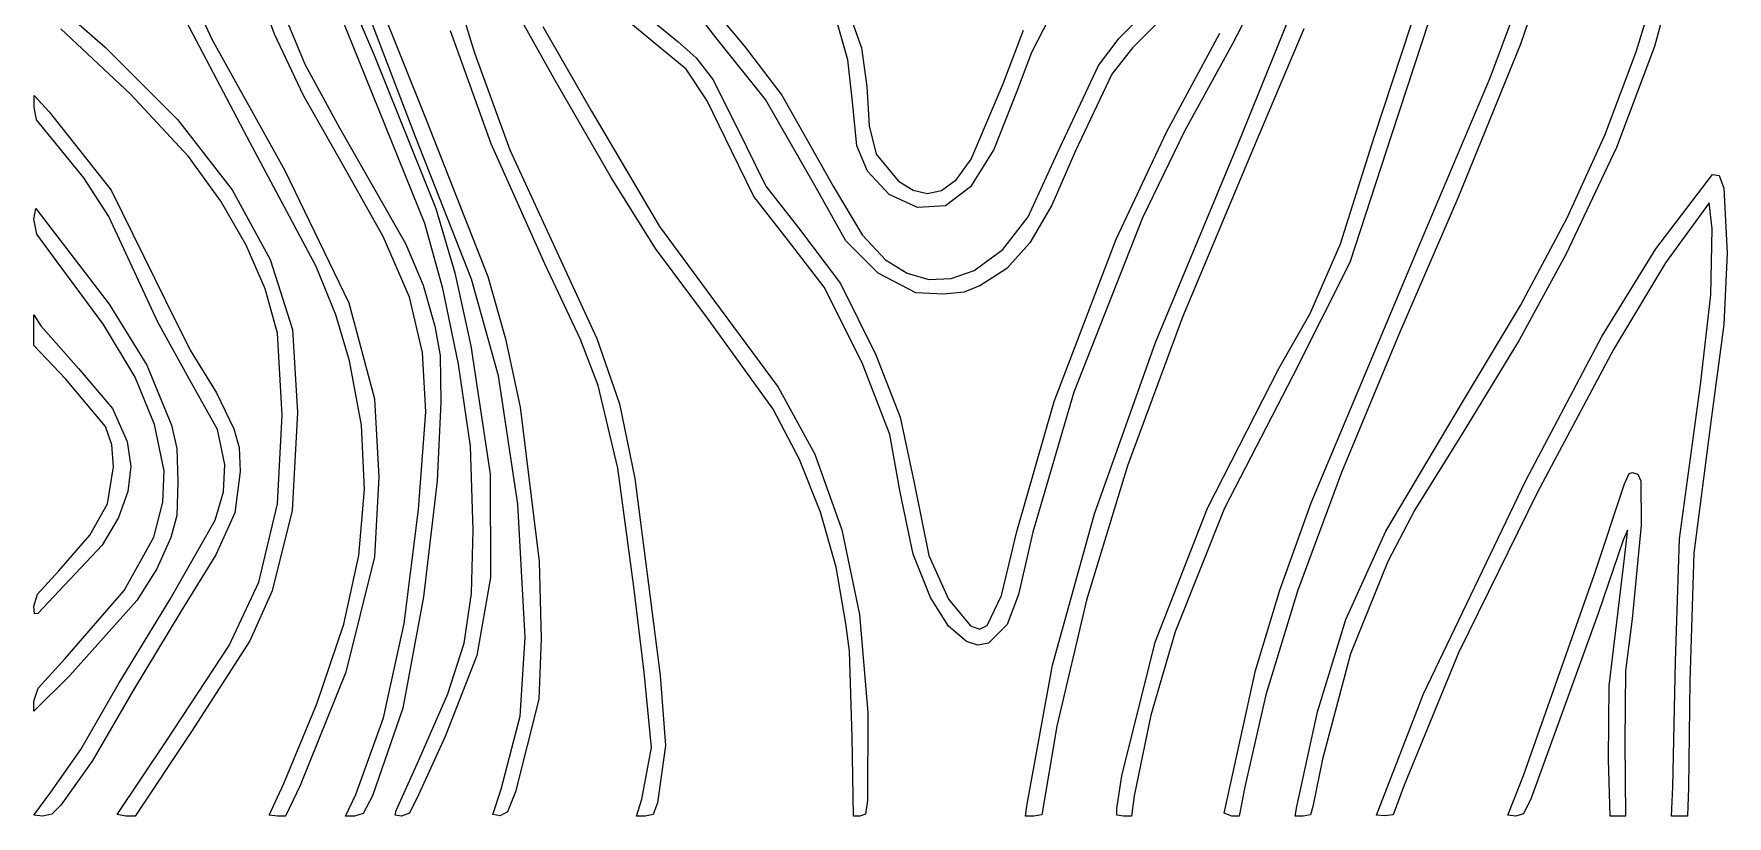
# Model space of a CAD drawing. Extents: x -18 to 75, y -24 to 95.
# Drawn here: x -18.5 to 36.3, y -24 to 1.3 of the extents above; entities that cross this region are included whole.
import ezdxf

# ---------------------------------------------------------------- set-up
doc = ezdxf.new("R2010")
doc.units = 0

msp = doc.modelspace()

# ---------------------------------------------------------------- linework, layer by layer
at = {"layer": 'Layer 1'}
for p, q in [((-7.927875, 0.424538), (-10.072781, 5.729216)), ((31.133341, 5.295016), (29.651288, 0.986937)), ((20.513765, -2.240977), (23.22473, 4.47526)), ((-8.825295, 3.85978), (-7.453243, 0.633904)), ((-6.111646, -2.009208), (-8.394628, 3.934163)), ((21.932979, 4.077443), (20.326206, 1.007102)), ((27.437639, 4.03149), (25.475129, -1.94221)), ((28.667397, -0.100717), (30.292972, 4.264618)), ((34.866937, 4.161382), (33.990079, 0.916343)), ((-10.675371, 1.317331), (-11.418554, 3.345532)), ((-5.013002, 3.344062), (-4.209351, 0.708695)), ((24.914435, -2.017158), (26.669895, 3.321832)), ((-18.421994, 2.874002), (-16.161014, 0.896392)), ((-13.567144, 3.005045), (-12.707364, 1.155049)), ((-7.59891, 3.130294), (-5.783267, -1.431423)), ((33.40043, 0.743513), (34.085695, 3.010217)), ((-10.633385, 2.597516), (-9.701239, 0.339898)), ((-1.595562, -0.187523), (-2.994591, 2.321063)), ((3.64902, 1.156471), (2.631244, 2.469555)), ((3.380496, 2.293578), (4.523572, 0.936436)), ((-11.562197, -2.016945), (-13.75486, 2.144011)), ((1.842517, 0.84165), (0.794377, 1.709675)), ((1.323896, 1.943284), (2.385936, 1.066448)), ((7.883784, 0.482499), (7.528883, 1.688051)), ((7.860255, 2.170435), (8.324577, 0.874559)), ((14.391192, 1.828679), (13.827609, 0.721682)), ((16.660918, 1.188405), (17.542196, 2.070866)), ((18.024148, 1.80255), (17.091169, 0.874575)), ((-15.342471, -0.629763), (-17.591525, 1.492589)), ((-12.707364, 1.155049), (-10.341424, -3.099665)), ((-9.740108, -0.670053), (-10.675371, 1.317331)), ((-3.665367, -2.240099), (-4.986748, 1.421843)), ((-1.998391, 1.567198), (-0.423071, -1.178082)), ((5.216142, -0.802444), (3.64902, 1.156471)), ((12.890636, -0.311752), (13.562443, 1.448288)), ((15.991576, 0.295109), (16.660918, 1.188405)), ((18.196644, -1.857316), (19.919727, 1.343121)), ((22.635408, 1.487119), (21.008172, -2.363707)), ((-16.161014, 0.896392), (-13.822181, -1.451428)), ((-7.453243, 0.633904), (-5.45339, -4.328285)), ((-4.209351, 0.708695), (-3.056576, -2.43086)), ((2.641428, 0.176413), (1.842517, 0.84165)), ((2.385936, 1.066448), (2.968885, 0.548731)), ((2.968885, 0.548731), (3.516725, -0.167647)), ((4.523572, 0.936436), (5.740699, -0.664034)), ((8.324577, 0.874559), (8.488315, -0.374295)), ((13.827609, 0.721682), (13.343217, -0.560974)), ((17.091169, 0.874575), (16.424604, 0.019381)), ((20.326206, 1.007102), (18.77809, -1.824657)), ((29.651288, 0.986937), (27.621486, -3.995633)), ((32.38622, -1.954674), (33.40043, 0.743513)), ((33.990079, 0.916343), (32.758436, -2.357946)), ((-9.701239, 0.339898), (-8.575184, -1.718206)), ((-5.813541, -4.818208), (-7.927875, 0.424538)), ((3.3294, -0.841288), (2.641428, 0.176413)), ((8.035861, -0.971664), (7.883784, 0.482499)), ((14.660016, -2.526854), (15.991576, 0.295109)), ((16.424604, 0.019381), (15.244258, -2.46509)), ((0.217768, -3.323713), (-1.595562, -0.187523)), ((3.516725, -0.167647), (4.584876, -2.316062)), ((8.488315, -0.374295), (8.57295, -1.652966)), ((11.873591, -2.73512), (12.890636, -0.311752)), ((26.29564, -5.713401), (28.667397, -0.100717)), ((-18.46229, -1.046225), (-18.460879, -0.672871)), ((-18.385187, -1.455743), (-18.46229, -1.046225)), ((-18.460879, -0.672871), (-17.973394, -1.195569)), ((-13.466725, -2.651661), (-15.342471, -0.629763)), ((-8.535695, -2.801005), (-9.740108, -0.670053)), ((4.110308, -2.467337), (3.3294, -0.841288)), ((6.8071, -3.585159), (5.216142, -0.802444)), ((5.740699, -0.664034), (7.403962, -3.610304)), ((8.174699, -2.29861), (8.035861, -0.971664)), ((13.343217, -0.560974), (12.60728, -2.420226)), ((-17.897753, -2.054285), (-18.385187, -1.455743)), ((-17.973394, -1.195569), (-15.965444, -3.734389)), ((-13.822181, -1.451428), (-12.051152, -3.730645)), ((-5.783267, -1.431423), (-3.778417, -6.534163)), ((-0.423071, -1.178082), (1.784613, -4.913686)), ((-16.850947, -3.341141), (-17.897753, -2.054285)), ((-9.335304, -6.203099), (-11.562197, -2.016945)), ((-8.575184, -1.718206), (-6.434059, -5.461162)), ((-4.304212, -6.617032), (-6.111646, -2.009208)), ((8.57295, -1.652966), (8.791712, -2.571605)), ((16.566437, -5.322459), (18.196644, -1.857316)), ((18.77809, -1.824657), (17.416086, -4.630578)), ((23.82118, -5.47286), (24.914435, -2.017158)), ((25.475129, -1.94221), (24.130482, -6.082194)), ((31.166519, -4.630238), (32.38622, -1.954674)), ((-12.414238, -4.097008), (-13.466725, -2.651661)), ((-1.926933, -6.123878), (-3.665367, -2.240099)), ((-3.056576, -2.43086), (-1.405861, -6.011715)), ((4.831322, -3.943604), (4.110308, -2.467337)), ((4.584876, -2.316062), (5.226883, -3.602747)), ((8.51167, -3.120104), (8.174699, -2.29861)), ((8.791712, -2.571605), (9.515432, -3.440869)), ((11.397274, -3.392767), (11.873591, -2.73512)), ((12.60728, -2.420226), (11.853603, -3.63182)), ((13.71565, -4.601264), (14.660016, -2.526854)), ((15.244258, -2.46509), (14.477406, -4.218502)), ((17.839624, -8.674328), (20.513765, -2.240977)), ((21.008172, -2.363707), (18.713605, -7.849594)), ((32.758436, -2.357946), (31.119043, -5.825257)), ((-10.341424, -3.099665), (-8.274704, -7.389175)), ((-7.159923, -5.238963), (-8.535695, -2.801005)), ((9.213519, -3.871659), (8.51167, -3.120104)), ((34.02924, -5.6387), (35.86178, -3.2262)), ((35.86178, -3.2262), (36.080075, -3.26136)), ((36.080075, -3.26136), (36.228358, -3.675092)), ((-16.041153, -4.593795), (-16.850947, -3.341141)), ((-15.965444, -3.734389), (-14.211494, -7.309169)), ((-12.051152, -3.730645), (-10.819984, -5.983444)), ((1.657043, -5.627927), (0.217768, -3.323713)), ((5.226883, -3.602747), (6.279426, -4.959482)), ((7.81903, -5.381329), (6.8071, -3.585159)), ((7.403962, -3.610304), (8.33778, -5.18732)), ((9.515432, -3.440869), (9.996929, -3.731932)), ((9.996929, -3.731932), (10.450792, -3.844865)), ((10.450792, -3.844865), (10.906736, -3.742802)), ((10.906726, -3.742802), (11.397274, -3.392767)), ((10.906736, -3.742802), (10.906726, -3.742802)), ((11.853603, -3.63182), (11.041686, -4.242906)), ((36.228358, -3.675092), (36.340121, -5.7726)), ((-18.468047, -4.676407), (-18.40407, -4.335624)), ((-18.40407, -4.335624), (-16.03356, -7.430744)), ((-11.591041, -5.51435), (-12.414238, -4.097008)), ((-5.45339, -4.328285), (-4.845903, -6.416633)), ((5.954028, -5.377287), (4.831322, -3.943604)), ((10.13103, -4.300634), (9.213519, -3.871659)), ((11.041686, -4.242906), (10.131027, -4.300634)), ((10.131027, -4.300634), (10.13103, -4.300634)), ((14.477406, -4.218502), (13.767097, -5.44599)), ((27.621486, -3.995633), (25.715256, -8.407613)), ((35.754676, -4.147513), (34.342756, -6.086503)), ((35.855946, -4.987431), (35.754676, -4.147513)), ((-18.371283, -5.159032), (-18.468047, -4.676407)), ((-14.459003, -8.013205), (-16.041153, -4.593795)), ((-5.226662, -6.922118), (-5.813541, -4.818208)), ((1.784613, -4.913686), (3.743709, -7.576212)), ((12.900599, -5.659462), (13.71565, -4.601264)), ((17.416086, -4.630578), (15.195917, -10.277627)), ((29.64956, -7.468052), (31.166519, -4.630238)), ((-17.711596, -6.054097), (-18.371283, -5.159032)), ((-6.311166, -7.201792), (-7.159923, -5.238963)), ((-6.434059, -5.461162), (-5.871388, -6.80816)), ((7.110618, -6.873327), (5.954028, -5.377287)), ((6.279426, -4.959482), (7.645611, -6.760581)), ((8.863599, -6.425501), (7.81903, -5.381329)), ((8.33778, -5.18732), (9.094722, -5.990884)), ((13.767097, -5.44599), (13.022083, -6.276593)), ((14.554247, -10.577206), (16.566437, -5.322459)), ((22.841855, -7.729508), (23.82118, -5.47286)), ((35.810383, -7.128046), (35.855946, -4.987431)), ((-10.984639, -6.928434), (-11.591041, -5.51435)), ((-10.819984, -5.983444), (-10.100734, -8.252008)), ((-1.405861, -6.011715), (-0.242861, -8.544108)), ((3.338478, -7.881763), (1.657043, -5.627927)), ((9.094722, -5.990884), (9.801426, -6.423977)), ((11.97032, -6.342254), (12.900599, -5.659462)), ((22.879707, -13.865222), (26.29564, -5.713401)), ((31.119043, -5.825257), (29.612978, -8.592704)), ((32.2895, -8.479639), (34.02924, -5.6387)), ((36.340121, -5.7726), (36.23641, -8.081369)), ((-16.21687, -8.084391), (-17.711596, -6.054097)), ((-8.696616, -7.769136), (-9.335304, -6.203099)), ((-4.845903, -6.416633), (-4.323213, -8.774676)), ((-3.778417, -6.534163), (-3.197304, -8.553566)), ((-0.775921, -8.573217), (-1.926933, -6.123878)), ((10.07738, -7.064319), (8.863599, -6.425501)), ((9.801426, -6.423977), (10.504938, -6.625519)), ((11.222245, -6.597584), (11.970332, -6.342248)), ((11.970332, -6.342248), (11.97032, -6.342254)), ((13.022083, -6.276593), (12.151118, -6.83935)), ((24.130482, -6.082194), (22.287159, -9.74535)), ((34.342756, -6.086503), (32.656626, -8.892132)), ((-10.582535, -8.364011), (-10.984639, -6.928434)), ((-5.871388, -6.80816), (-5.486454, -8.139936)), ((-4.727565, -9.372072), (-5.226662, -6.922118)), ((-3.432486, -9.745428), (-4.304212, -6.617032)), ((8.345392, -9.333245), (7.110618, -6.873327)), ((7.645611, -6.760581), (8.782896, -9.068822)), ((10.989748, -7.102437), (10.077372, -7.064311)), ((10.077372, -7.064311), (10.07738, -7.064319)), ((10.504938, -6.625519), (11.222245, -6.597584)), ((11.629253, -7.040352), (10.989748, -7.102437)), ((12.151118, -6.83935), (11.629253, -7.040352)), ((-16.03356, -7.430744), (-14.809858, -9.408436)), ((-14.211494, -7.309169), (-13.405211, -8.914599)), ((-8.274704, -7.389175), (-7.441562, -10.492125)), ((-5.886358, -8.993326), (-6.311166, -7.201792)), ((3.743709, -7.576212), (5.623436, -10.117208)), ((27.74358, -10.652987), (29.64956, -7.468052)), ((35.473163, -10.044071), (35.810383, -7.128046)), ((-18.468, -8.27221), (-18.468, -7.77461)), ((-18.468, -7.77461), (-18.239846, -8.13437)), ((-18.239846, -8.13437), (-17.026436, -9.51455)), ((-15.19148, -9.792303), (-16.21687, -8.084391)), ((-13.441353, -9.842645), (-14.459003, -8.013205)), ((-8.246737, -9.262895), (-8.696616, -7.769136)), ((-5.486454, -8.139936), (-5.320843, -9.085826)), ((5.463188, -10.829643), (3.338478, -7.881763)), ((18.713605, -7.849594), (16.934458, -12.663176)), ((21.833855, -9.513578), (22.841855, -7.729508)), ((36.23641, -8.081369), (35.817231, -11.23904)), ((-18.468056, -8.769987), (-18.468, -8.27221)), ((-10.432848, -11.025097), (-10.582535, -8.364011)), ((-10.100734, -8.252008), (-9.934155, -10.940168)), ((-3.197304, -8.553566), (-2.725973, -10.767089)), ((-0.206643, -10.067188), (-0.775921, -8.573217)), ((-0.242861, -8.544108), (0.488372, -10.658553)), ((15.860649, -14.219747), (17.839624, -8.674328)), ((25.715256, -8.407613), (23.860867, -12.874814)), ((29.612978, -8.592704), (27.790833, -11.574937)), ((29.82367, -13.14316), (32.2895, -8.479639)), ((-17.427976, -9.851967), (-18.468056, -8.769987)), ((-13.405211, -8.914599), (-12.560196, -10.302679)), ((-7.860233, -11.3441), (-8.246737, -9.262895)), ((-5.782435, -10.917395), (-5.886358, -8.993326)), ((-5.320843, -9.085826), (-5.295875, -10.604086)), ((-4.323213, -8.774676), (-3.70184, -12.937175)), ((8.782896, -9.068822), (9.572214, -11.086999)), ((32.656626, -8.892132), (30.200306, -13.516293)), ((-16.15306, -11.390092), (-17.427976, -9.851967)), ((-17.026436, -9.51455), (-15.920022, -10.807287)), ((-14.56081, -11.323787), (-15.19148, -9.792303)), ((-14.809858, -9.408436), (-14.01589, -11.350984)), ((-12.525476, -11.483883), (-13.441353, -9.842645)), ((-4.33596, -12.021852), (-4.727565, -9.372072)), ((-2.797478, -13.901922), (-3.432486, -9.745428)), ((9.237408, -11.649677), (8.345392, -9.333245)), ((19.524478, -14.03207), (21.833855, -9.513578)), ((22.287159, -9.74535), (20.075329, -14.035833)), ((-12.560196, -10.302679), (-11.992035, -11.460079)), ((0.438384, -12.741718), (-0.206643, -10.067188)), ((5.623436, -10.117208), (6.807179, -12.281862)), ((15.195917, -10.277627), (13.863606, -14.809478)), ((34.795649, -15.023996), (35.473163, -10.044071)), ((-15.920022, -10.807287), (-15.446136, -11.87654)), ((-9.934155, -10.940168), (-10.109024, -14.114709)), ((-7.441562, -10.492125), (-7.301413, -13.026575)), ((-6.016378, -14.079992), (-5.782435, -10.917395)), ((-5.295875, -10.604086), (-5.415871, -13.153211)), ((-2.725973, -10.767089), (-2.116287, -15.756413)), ((0.488372, -10.658553), (0.98185, -13.072405)), ((6.316376, -12.458257), (5.463188, -10.829643)), ((13.349457, -14.785869), (14.554247, -10.577206)), ((25.296597, -14.780184), (27.74358, -10.652987)), ((-15.941953, -11.986488), (-16.15306, -11.390092)), ((-14.250246, -12.824797), (-14.56081, -11.323787)), ((-14.01589, -11.350984), (-13.842683, -12.101339)), ((-12.288563, -12.620265), (-12.525476, -11.483883)), ((-11.992035, -11.460079), (-11.821118, -12.067807)), ((-10.57912, -13.889681), (-10.432848, -11.025097)), ((-7.76172, -13.433262), (-7.860233, -11.3441)), ((9.572214, -11.086999), (10.022296, -13.217722)), ((35.817231, -11.23904), (35.266736, -15.494945)), ((-15.892326, -12.694997), (-15.941953, -11.986488)), ((-15.446136, -11.87654), (-15.332977, -12.684926)), ((-4.246571, -14.748402), (-4.33596, -12.021852)), ((9.571333, -13.516457), (9.237408, -11.649677)), ((27.790833, -11.574937), (26.231791, -14.090742)), ((-13.842683, -12.101339), (-13.806515, -13.180424)), ((-11.821118, -12.067807), (-11.786242, -12.844279)), ((6.995326, -14.165207), (6.316376, -12.458257)), ((6.807179, -12.281862), (7.682068, -14.731832)), ((-16.081705, -13.890367), (-15.892326, -12.694997)), ((-15.332977, -12.684926), (-15.424748, -13.493541)), ((-14.295347, -13.842248), (-14.250246, -12.824797)), ((-12.32955, -13.509218), (-12.288563, -12.620265)), ((-11.786242, -12.844279), (-11.962727, -14.188359)), ((-7.301413, -13.026575), (-7.440997, -15.607105)), ((-5.415871, -13.153211), (-5.851248, -16.900626)), ((-3.70184, -12.937175), (-3.683794, -16.279136)), ((0.948917, -16.577848), (0.438384, -12.741718)), ((0.98185, -13.072405), (1.431589, -16.503015)), ((16.934458, -12.663176), (15.600903, -17.009948)), ((23.860867, -12.874814), (22.438365, -16.724217)), ((26.50949, -20.04485), (29.82367, -13.14316)), ((33.019293, -13.245826), (33.172897, -12.915598)), ((33.172897, -12.915598), (33.276207, -12.881739)), ((33.276207, -12.881739), (33.450397, -12.92989)), ((33.450397, -12.92989), (33.542442, -13.151665)), ((33.542442, -13.151665), (33.556724, -14.580009)), ((-15.424748, -13.493541), (-15.728785, -14.332931)), ((-13.806515, -13.180424), (-13.836064, -14.266793)), ((-12.596025, -14.42712), (-12.32955, -13.509218)), ((-7.952061, -15.570106), (-7.76172, -13.433262)), ((9.993001, -15.519057), (9.571333, -13.516457)), ((10.022296, -13.217722), (10.503161, -15.567356)), ((30.200306, -13.516293), (27.646468, -18.723252)), ((32.048627, -16.167279), (33.019293, -13.245826)), ((-16.659098, -14.906798), (-16.081705, -13.890367)), ((-14.58145, -14.974067), (-14.295347, -13.842248)), ((-11.962727, -14.188359), (-12.579307, -15.541944)), ((-11.189147, -16.426888), (-10.57912, -13.889681)), ((-10.109024, -14.114709), (-10.751109, -16.712778)), ((-6.48409, -17.764935), (-6.016378, -14.079992)), ((-2.56493, -18.220618), (-2.797478, -13.901922)), ((7.496516, -15.940111), (6.995326, -14.165207)), ((14.499384, -19.119431), (15.860649, -14.219747)), ((17.823365, -18.370158), (19.524478, -14.03207)), ((20.075329, -14.035833), (18.468509, -18.03386)), ((21.863733, -16.693141), (22.879707, -13.865222)), ((26.231791, -14.090742), (25.356793, -15.756527)), ((-15.728785, -14.332931), (-16.252424, -15.23364)), ((-14.061113, -16.978395), (-12.596025, -14.42712)), ((-13.836064, -14.266793), (-14.035118, -14.989134)), ((-4.30034, -16.800179), (-4.246571, -14.748402)), ((7.682068, -14.731832), (8.259979, -17.473972)), ((12.85432, -16.860339), (13.349457, -14.785869)), ((23.99484, -17.636357), (25.296597, -14.780184)), ((33.114648, -14.743097), (32.976672, -15.075859)), ((33.103079, -14.897767), (33.114648, -14.743097)), ((33.556724, -14.580009), (33.270235, -17.623359)), ((-16.252424, -15.23364), (-18.337314, -17.44619)), ((-17.663335, -16.061527), (-16.659098, -14.906798)), ((-15.541744, -16.705722), (-14.58145, -14.974067)), ((-14.035118, -14.989134), (-14.48497, -16.001461)), ((13.863606, -14.809478), (13.407161, -16.834524)), ((32.976672, -15.075859), (32.162806, -17.445597)), ((33.020241, -15.65176), (33.103079, -14.897767)), ((34.663745, -19.004621), (34.795649, -15.023996)), ((-12.579307, -15.541944), (-13.712087, -17.383119)), ((-8.43212, -17.794355), (-7.952061, -15.570106)), ((-7.440997, -15.607105), (-8.366537, -19.346587)), ((-2.116287, -15.756413), (-2.043416, -18.252093)), ((10.55462, -16.928007), (9.993001, -15.519057)), ((10.503161, -15.567356), (11.141616, -16.982782)), ((25.356793, -15.756527), (24.154462, -18.748798)), ((32.833466, -17.18252), (33.020241, -15.65176)), ((35.266736, -15.494945), (35.130627, -19.63955)), ((-18.35224, -16.815246), (-17.663335, -16.061527)), ((-14.48497, -16.001461), (-15.138624, -17.026471)), ((-12.14304, -18.479551), (-11.189147, -16.426888)), ((-3.683794, -16.279136), (-4.128178, -18.810391)), ((7.816428, -17.772593), (7.496516, -15.940111)), ((29.743817, -22.687179), (32.048627, -16.167279)), ((-18.468063, -17.202897), (-18.35224, -16.815246)), ((-17.44979, -18.903757), (-15.541744, -16.705722)), ((-15.735483, -19.741225), (-14.061113, -16.978395)), ((-10.751109, -16.712778), (-11.47964, -18.32705)), ((-5.851248, -16.900626), (-6.525976, -20.515776)), ((-4.53713, -18.408491), (-4.30034, -16.800179)), ((1.288918, -19.340678), (0.948917, -16.577848)), ((1.431589, -16.503015), (1.805824, -19.452525)), ((11.139617, -17.850301), (10.55462, -16.928007)), ((11.141616, -16.982782), (11.846048, -17.844651)), ((12.38793, -17.828719), (12.85432, -16.860339)), ((13.407161, -16.834524), (13.035433, -17.799468)), ((21.07657, -19.294101), (21.863733, -16.693141)), ((22.438365, -16.724217), (21.406364, -20.077268)), ((-18.467991, -17.202703), (-18.468063, -17.202897)), ((-18.445721, -17.450954), (-18.467991, -17.202703)), ((-18.337314, -17.44619), (-18.445721, -17.450954)), ((-15.138624, -17.026471), (-17.304478, -19.451904)), ((-13.712087, -17.383119), (-15.258557, -19.938039)), ((8.259979, -17.473972), (8.525433, -20.652836)), ((15.600903, -17.009948), (14.643112, -21.095407)), ((32.162806, -17.445597), (29.997656, -23.428807)), ((32.522837, -19.784183), (32.833466, -17.18252)), ((-9.306186, -20.370041), (-8.43212, -17.794355)), ((-7.150954, -20.822427), (-6.48409, -17.764935)), ((7.93718, -18.668648), (7.816428, -17.772593)), ((11.71455, -18.357487), (11.139617, -17.850301)), ((11.846048, -17.844651), (12.144574, -17.951318)), ((12.144574, -17.951318), (12.387946, -17.828666)), ((12.387946, -17.828666), (12.38793, -17.828719)), ((13.035433, -17.799468), (12.43552, -18.409144)), ((18.468509, -18.03386), (17.681719, -20.739268)), ((23.084542, -20.625553), (23.99484, -17.636357)), ((33.270235, -17.623359), (33.055516, -19.298771)), ((-14.1744, -21.565441), (-12.14304, -18.479551)), ((-11.47964, -18.32705), (-13.363379, -21.263468)), ((-5.069606, -20.049178), (-4.53713, -18.408491)), ((-2.72958, -20.769573), (-2.56493, -18.220618)), ((-2.043416, -18.252093), (-2.120859, -20.222383)), ((12.08959, -18.466214), (11.714543, -18.357463)), ((11.714543, -18.357463), (11.71455, -18.357487)), ((12.43552, -18.409144), (12.08959, -18.466214)), ((16.743555, -22.701088), (17.823365, -18.370158)), ((-18.329903, -19.86078), (-17.44979, -18.903757)), ((-4.128178, -18.810391), (-5.152084, -21.430806)), ((8.01785, -21.450148), (7.93718, -18.668648)), ((13.678375, -23.615577), (14.499384, -19.119431)), ((24.154462, -18.748798), (23.239873, -22.167737)), ((27.646468, -18.723252), (25.881276, -22.999543)), ((34.578193, -23.055541), (34.663745, -19.004621)), ((-17.304478, -19.451904), (-18.468048, -20.608404)), ((-8.366537, -19.346587), (-9.844347, -23.018225)), ((1.524727, -21.787265), (1.288918, -19.340678)), ((1.805824, -19.452525), (1.972559, -21.722065)), ((20.06246, -23.914491), (21.07657, -19.294101)), ((33.055516, -19.298771), (33.034168, -21.599609)), ((35.130627, -19.63955), (35.085982, -23.09309)), ((-18.46805, -20.284267), (-18.329903, -19.86078)), ((-16.948573, -21.845297), (-15.735483, -19.741225)), ((-15.258557, -19.938039), (-16.576801, -22.231583)), ((-6.010431, -22.198082), (-5.069606, -20.049178)), ((-2.120859, -20.222383), (-2.883087, -23.223533)), ((21.406364, -20.077268), (20.723476, -23.055413)), ((24.99066, -23.97413), (26.50949, -20.04485)), ((32.502682, -22.15939), (32.522837, -19.784183)), ((-18.468048, -20.608404), (-18.46805, -20.284267)), ((-10.3739, -22.954015), (-9.306186, -20.370041)), ((-8.04892, -23.305165), (-7.150954, -20.822427)), ((-6.525976, -20.515776), (-7.510268, -23.354196)), ((-3.347506, -23.132078), (-2.72958, -20.769573)), ((8.525433, -20.652836), (8.514402, -23.503672)), ((17.681719, -20.739268), (17.149199, -23.35418)), ((22.40828, -23.690477), (23.084542, -20.625553)), ((-13.363379, -21.263468), (-15.185889, -24.007638)), ((14.643112, -21.095407), (14.163381, -23.965257)), ((-17.915573, -23.230875), (-16.948573, -21.845297)), ((-15.76739, -23.951631), (-14.1744, -21.565441)), ((-5.152084, -21.430806), (-6.016321, -23.316906)), ((1.21206, -23.456538), (1.524727, -21.787265)), ((1.972559, -21.722065), (1.719131, -23.578115)), ((8.06032, -24.0076), (8.01785, -21.450148)), ((33.034168, -21.599609), (33.045993, -24.007759)), ((-16.576801, -22.231583), (-17.592007, -23.652929)), ((-6.74508, -23.822182), (-6.010431, -22.198082)), ((23.239873, -22.167737), (22.931035, -23.690347)), ((32.5546, -24.0075), (32.502682, -22.15939)), ((-10.85153, -23.980745), (-10.3739, -22.954015)), ((-9.844347, -23.018225), (-10.318889, -24.007619)), ((16.5845, -23.765148), (16.743555, -22.701088)), ((25.881276, -22.999543), (25.525445, -23.970271)), ((29.24692, -23.975259), (29.743817, -22.687179)), ((-18.468, -23.9726), (-17.915573, -23.230875)), ((-8.37714, -24.0076), (-8.04892, -23.305165)), ((-7.510268, -23.354196), (-7.809304, -23.925871)), ((-6.016321, -23.316906), (-6.314188, -23.913509)), ((-3.60787, -23.956367), (-3.347506, -23.132078)), ((-2.883087, -23.223533), (-3.133317, -23.870631)), ((1.03714, -24.0076), (1.212146, -23.456502)), ((1.212146, -23.456502), (1.21206, -23.456538)), ((8.514402, -23.503672), (8.445389, -23.938362)), ((17.149199, -23.35418), (17.06013, -24.007555)), ((20.723476, -23.055413), (20.547908, -24.00741)), ((29.997656, -23.428807), (29.754016, -23.928619)), ((34.5351, -24.0076), (34.578193, -23.055541)), ((35.085982, -23.09309), (35.062501, -24.007814)), ((-18.467973, -23.972596), (-18.468, -23.9726)), ((-18.17624, -24.007617), (-18.467973, -23.972596)), ((-17.884378, -23.947535), (-18.17624, -24.007617)), ((-17.592007, -23.652929), (-17.884378, -23.947535)), ((-15.767313, -23.951596), (-15.76739, -23.951631)), ((-15.489, -24.0076), (-15.767313, -23.951596)), ((-15.185889, -24.007638), (-15.489, -24.0076)), ((-10.5852, -24.0076), (-10.851572, -23.980704)), ((-10.851572, -23.980704), (-10.85153, -23.980745)), ((-10.318889, -24.007619), (-10.5852, -24.0076)), ((-8.09439, -24.007571), (-8.37714, -24.0076)), ((-7.809304, -23.925871), (-8.09439, -24.007571)), ((-6.768736, -23.980243), (-6.745026, -23.822162)), ((-6.568903, -24.007616), (-6.768736, -23.980243)), ((-6.745026, -23.822162), (-6.74508, -23.822182)), ((-6.314188, -23.913509), (-6.568903, -24.007616)), ((-3.371972, -23.993649), (-3.607873, -23.956314)), ((-3.607873, -23.956314), (-3.60787, -23.956367)), ((-3.133317, -23.870631), (-3.371972, -23.993649)), ((1.317986, -24.007476), (1.03714, -24.0076)), ((1.578247, -23.952285), (1.317986, -24.007476)), ((1.719131, -23.578115), (1.578247, -23.952285)), ((8.263577, -24.007704), (8.06032, -24.0076)), ((8.445389, -23.938362), (8.263577, -24.007704)), ((13.6267, -24.0076), (13.678375, -23.615577)), ((13.895025, -24.007582), (13.6267, -24.0076)), ((14.163381, -23.965257), (13.895025, -24.007582)), ((16.584537, -23.764917), (16.5845, -23.765148)), ((16.586869, -23.9741), (16.584537, -23.764917)), ((16.8031, -24.0076), (16.586869, -23.9741)), ((17.06013, -24.007555), (16.8031, -24.0076)), ((20.062647, -23.914192), (20.06246, -23.914491)), ((20.305226, -24.007472), (20.062647, -23.914192)), ((20.547908, -24.00741), (20.305226, -24.007472)), ((22.3581, -24.0076), (22.408298, -23.690247)), ((22.619488, -24.0077), (22.3581, -24.0076)), ((22.408298, -23.690247), (22.40828, -23.690477)), ((22.850949, -23.962777), (22.619488, -24.0077)), ((22.931035, -23.690347), (22.850949, -23.962777)), ((24.99071, -23.973912), (24.99066, -23.97413)), ((25.258077, -23.993441), (24.99071, -23.973912)), ((25.525445, -23.970271), (25.258077, -23.993441)), ((29.246948, -23.975003), (29.24692, -23.975259)), ((29.501329, -24.007509), (29.246948, -23.975003)), ((29.754016, -23.928619), (29.501329, -24.007509)), ((32.8003, -24.0075), (32.5546, -24.0075)), ((33.045993, -24.007759), (32.8003, -24.0075)), ((34.7988, -24.0076), (34.5351, -24.0076)), ((35.062501, -24.007814), (34.7988, -24.0076))]:
    msp.add_line(p, q, dxfattribs=at)

doc.saveas('drawing.dxf')
